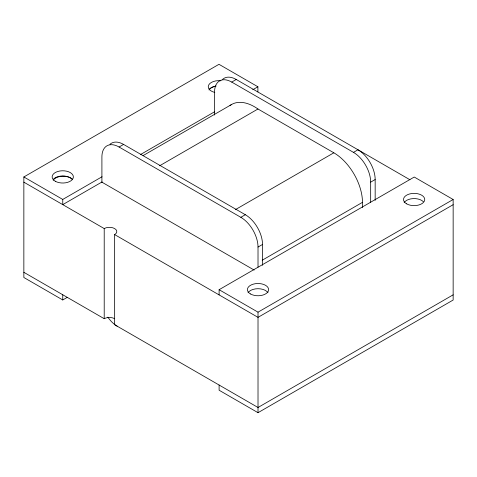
<?xml version="1.0" encoding="UTF-8"?>
<svg xmlns="http://www.w3.org/2000/svg" width="477" height="477" viewBox="0 0 477 477"><rect width="100%" height="100%" fill="white"/><g stroke="black" fill="none" stroke-linecap="round" stroke-linejoin="round"><path stroke-width="0.72" d="M67.263 297.356L62.755 299.961L23.85 277.501L23.85 176.967L218.985 64.306L257.89 86.772L257.89 91.972M101.905 182.238L101.905 156.945A24.297 14.03 60 0 1 119.083 147.023L123.591 144.424L245.333 214.716A24.297 14.03 60 0 1 262.517 244.474L262.517 265.301M214.555 115.07L214.555 92.007A24.297 14.03 60 0 1 231.739 82.086L236.24 79.486L409.928 179.746M23.85 176.967L62.755 199.434L102.042 176.752M140.679 154.441L214.745 111.684M252.738 89.742L257.89 86.772M143.064 155.621L231.124 104.779M102.042 181.952L62.755 204.633L62.755 199.434M159.622 165.781L257.974 109L333.834 152.801A40.515 23.391 60 0 1 362.478 202.343L362.49 207.543M235.483 209.582L333.834 152.801M119.083 147.023L240.831 217.315L245.333 214.716M231.739 82.086L353.487 152.378L357.988 149.778A24.297 14.03 60 0 1 375.166 179.537L375.166 200.364M258.015 267.156L258.015 247.074L262.517 244.474M370.665 202.218L370.665 182.136L375.166 179.537M262.207 260.233L362.478 202.343M219.11 294.899L219.11 289.7L414.245 177.039L453.15 199.499L453.15 300.033L258.015 412.694L219.11 390.228L219.11 385.028M219.11 289.7L258.015 312.161L453.15 199.499M453.15 204.699L258.015 317.36L114.647 234.589A7.376 4.257 0 0 0 114.647 228.566A7.376 4.257 0 0 0 104.213 228.566L23.85 182.166M453.15 294.834L258.015 407.489L114.647 324.718L114.647 234.589M101.905 182.166L254.146 270.065M23.85 272.301L104.213 318.696A7.376 4.257 0 0 1 114.647 318.696M258.015 312.161L258.015 412.694M104.213 228.566L104.213 318.696M62.755 294.762L62.755 299.961M53.561 179.036A10.613 6.129 0 0 1 71.949 179.036M209.671 88.907A10.613 6.129 0 0 1 216.117 86.051M214.805 92.431A10.613 6.129 0 0 1 208.705 84.989A10.613 6.129 0 0 1 220.94 80.762M248.04 292.735A10.613 6.129 0 0 1 258.015 288.704A10.613 6.129 0 0 1 267.991 292.735M404.15 202.606A10.613 6.129 0 0 1 413.195 198.599A10.613 6.129 0 0 1 423.314 201.64M229.992 105.566A45.667 26.366 60 0 1 257.974 109M353.487 152.378A24.297 14.03 60 0 1 370.665 182.136M222.61 79.379A24.297 14.03 60 0 1 236.24 79.486M240.831 217.315A24.297 14.03 60 0 1 258.015 247.074M117.139 326.161A21.548 12.438 60 0 1 107.868 317.169M109.96 144.316A24.297 14.03 60 0 1 123.591 144.424M53.203 180.246A10.613 6.129 0 0 1 62.248 176.24A10.613 6.129 0 0 1 72.367 179.28M209.009 89.944A10.613 6.129 0 0 1 215.58 86.236M55.249 181.23A10.613 6.129 0 0 0 73.005 178.487A10.613 6.129 0 0 0 60.007 170.981A10.613 6.129 0 0 0 55.249 181.23M250.508 293.963A10.613 6.129 0 0 0 268.265 291.214A10.613 6.129 0 0 0 255.267 283.714A10.613 6.129 0 0 0 250.508 293.963M406.619 203.834A10.613 6.129 0 0 0 424.375 201.085A10.613 6.129 0 0 0 411.377 193.584A10.613 6.129 0 0 0 406.619 203.834"/></g></svg>
